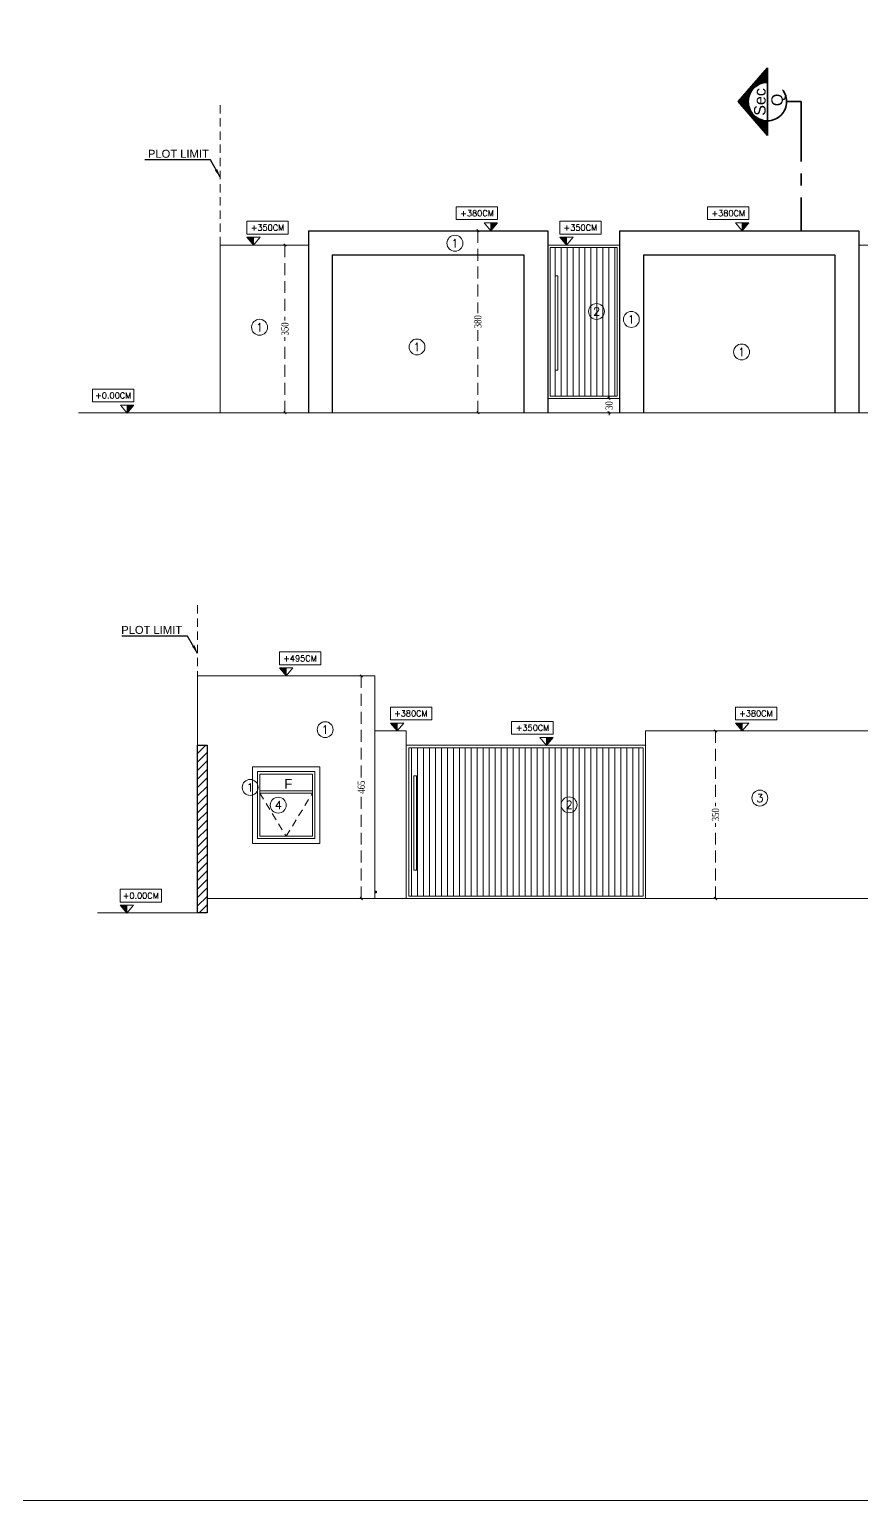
# Model space of a CAD drawing. Header units: inches. Extents: x -114 to 635, y -137 to 57.
# Drawn here: x 111.64 to 129.03, y -113.41 to -82.68 of the extents above; entities that cross this region are included whole.
import ezdxf
from ezdxf.enums import TextEntityAlignment as Align

# ---------------------------------------------------------------- set-up
doc = ezdxf.new("R2010")
doc.units = ezdxf.units.IN
doc.header["$MEASUREMENT"] = 0
doc.header["$PDMODE"] = 98
for name, pattern in [('ABOOD', [0.375, 0.25, -0.125]), ('DASHED', [0.75, 0.5, -0.25]), ('DASHED2', [0.375, 0.25, -0.125]), ('HIDDEN', [0.375, 0.25, -0.125]), ('VILLA AXIS$0$CENTER', [2, 1.25, -0.25, 0.25, -0.25])]:
    doc.linetypes.add(name, pattern=pattern)
doc.layers.get('0').update_dxf_attribs({"lineweight": 5})
doc.layers.get('Defpoints').update_dxf_attribs({"lineweight": 5})
for name, color, linetype, lineweight in [('A-ARROW', 1, 'Continuous', 5), ('A-ELEV 02', 32, 'Continuous', 5), ('A-ELEV WINDOW', 150, 'Continuous', 0), ('A-FIN TAG', 1, 'Continuous', 9), ('A-FLOOR LINE', 5, 'Continuous', 20), ('A-HATCH SEC', 8, 'Continuous', 5), ('A-LEVEL TEXT', 3, 'Continuous', 5), ('A-PLOT LIMIT', 1, 'Continuous', 0), ('A-REFLECT UP', 8, 'HIDDEN', 0), ('A-SECTION LINE', 230, 'Continuous', 35), ('A-SECTION TAG', 230, 'Continuous', 5), ('BORDER A2', 7, 'Continuous', 50), ('CLOUD', 1, 'Continuous', 30), ('DIM IN', 1, 'Continuous', 0), ('ELEVATION 00', 7, 'Continuous', 30), ('ELEVATION 02', 3, 'Continuous', 18), ('ELEVATION 04', 1, 'Continuous', 9), ('HATCH', 15, 'Continuous', 0), ('LEVEL SYMBOL', 8, 'Continuous', 5), ('LEVELS', 251, 'Continuous', 5), ('WALL PROPOSED', 7, 'Continuous', 30)]:
    doc.layers.add(name, color=color, linetype=linetype, lineweight=lineweight)
doc.layers.add('A-FINISHING TEXT', color=3, linetype='Continuous')
doc.styles.add('Arial', font='arial.ttf')
doc.styles.add('COMP', font='complex_.ttf')
doc.styles.add('MAIN', font='')
doc.styles.add('ROMANS', font='romans.shx', dxfattribs={"width": 0.7})
doc.styles.add('ST', font='times.ttf', dxfattribs={"width": 0.8})
doc.styles.get("Standard").update_dxf_attribs({"font": 'arial.ttf'})
doc.styles.add('TEXTN', font='arial.ttf', dxfattribs={"height": 0.2})
doc.styles.add('TEXTS', font='arial.ttf', dxfattribs={"width": 0.8})
doc.styles.get('MAIN').set_extended_font_data('Shonar Bangla')
doc.dimstyles.new('RASH PLAN', dxfattribs={"dimtxt": 0.15, "dimasz": 0.05, "dimexe": 0, "dimexo": 0.1, "dimgap": 0.05, "dimtad": 0, "dimdec": 0, "dimlfac": 100, "dimzin": 0, "dimdsep": 46, "dimtxsty": 'ST', "dimblk": 'OBLIQUE', "dimcen": 0.09, "dimclrd": 200, "dimclre": 6, "dimclrt": 1, "dimadec": 0, "dimazin": 0, "dimtfac": 1, "dimtdec": 0, "dimtmove": 1, "dimatfit": 3, "dimldrblk": 'OBLIQUE', "dimfxl": 0, "dimtolj": 1, "dimtzin": 0, "dimlwd": -1, "dimlwe": -1, "dimarcsym": 0})
doc.dimstyles.get("Standard").update_dxf_attribs({"dimtxt": 0.18, "dimasz": 0.18, "dimexe": 0.18, "dimexo": 0.0625, "dimgap": 0.09, "dimtad": 0, "dimtih": 1, "dimtoh": 1, "dimdec": 4, "dimzin": 0, "dimdsep": 46, "dimtxsty": 'Standard', "dimcen": 0.09, "dimadec": 0, "dimazin": 0, "dimtfac": 1, "dimtdec": 4, "dimtofl": 0, "dimtmove": 0, "dimatfit": 3, "dimfxl": 1, "dimtolj": 1, "dimtzin": 0, "dimarcsym": 0})

# ---------------------------------------------------------------- blocks, each defined once
blk = doc.blocks.new('TAG-ELE-LVL')
at = {"layer": 'LEVEL SYMBOL'}
for p, q in [((-0.21, 0.35), (-0.21, 0.75)), ((-0.21, 0.75), (1.09, 0.75)), ((1.09, 0.35), (1.09, 0.75)), ((-0.21, 0.35), (1.09, 0.35)), ((0, 0), (0, 0.25))]:
    blk.add_line(p, q, dxfattribs=at)
blk.add_lwpolyline([(0, 0), (0.21, 0.25), (-0.21, 0.25)], close=True, dxfattribs=at)
blk.add_solid([(-0.21, 0.25), (0, 0), (0, 0.25)], dxfattribs=at)
at = {"layer": 'LEVEL SYMBOL', "style": 'TEXTN', "width": 0.75}
blk.add_attdef('-', (0.361, 0.07), '', height=0.175, dxfattribs=at)
at = {"layer": 'LEVELS', "color": 1, "style": 'TEXTS', "width": 0.75}
blk.add_attdef('FLOOR-NAME', text='', height=0.25, dxfattribs=at).set_placement((-0.21, 0.8), align=Align.BOTTOM_LEFT)
blk.add_attdef('LVL', text='', height=0.225, dxfattribs=at).set_placement((0.44, 0.55), align=Align.MIDDLE_CENTER)
blk = doc.blocks.new('_Oblique')
at = {"color": 0, "lineweight": -2}
blk.add_line((-0.5, -0.5), (0.5, 0.5), dxfattribs=at)
blk = doc.blocks.new('*D687')
at = {"layer": 'Defpoints', "color": 0, "transparency": 16777216}
for p in [(121.012, -86.89), (121.121, -86.89), (121.121, -90.69)]:
    blk.add_point(p, dxfattribs=at)
at = {"layer": 'DIM IN', "color": 6, "transparency": 16777216}
for p, q in [((121.021, -86.89), (121.012, -86.89)), ((121.021, -90.69), (121.012, -90.69))]:
    blk.add_line(p, q, dxfattribs=at)
at = {"layer": 'DIM IN', "color": 200, "linetype": 'DASHED2', "transparency": 16777216}
for p, q in [((121.012, -86.89), (121.012, -88.614)), ((121.012, -90.69), (121.012, -88.966))]:
    blk.add_line(p, q, dxfattribs=at)
at = {"layer": 'DIM IN', "color": 200, "transparency": 16777216, "xscale": 0.05, "yscale": 0.05, "zscale": 0.05}
for p, rotation in [((121.012, -86.89), 90), ((121.012, -90.69), 270)]:
    blk.add_blockref('_Oblique', p, dxfattribs=dict(at, rotation=rotation))
at = {"layer": 'DIM IN', "color": 1, "transparency": 16777216, "insert": (121.012, -88.79), "char_height": 0.15, "attachment_point": 5, "rotation": 90, "style": 'ST'}
blk.add_mtext('\\A1;380', dxfattribs=at)
blk = doc.blocks.new('*D688')
at = {"layer": 'Defpoints', "color": 0, "transparency": 16777216}
for p in [(123.849, -90.393), (123.753, -90.69), (123.849, -90.69)]:
    blk.add_point(p, dxfattribs=at)
at = {"layer": 'DIM IN', "color": 200, "linetype": 'DASHED2', "transparency": 16777216}
for p, q in [((123.753, -90.393), (123.753, -90.343)), ((123.753, -90.393), (123.753, -90.41)), ((123.753, -90.69), (123.753, -90.673)), ((123.753, -90.69), (123.753, -90.74))]:
    blk.add_line(p, q, dxfattribs=at)
at = {"layer": 'DIM IN', "color": 6, "transparency": 16777216}
for p, q in [((123.749, -90.393), (123.753, -90.393)), ((123.749, -90.69), (123.753, -90.69))]:
    blk.add_line(p, q, dxfattribs=at)
at = {"layer": 'DIM IN', "color": 200, "transparency": 16777216, "xscale": 0.05, "yscale": 0.05, "zscale": 0.05}
for p, rotation in [((123.753, -90.393), 270), ((123.753, -90.69), 90)]:
    blk.add_blockref('_Oblique', p, dxfattribs=dict(at, rotation=rotation))
at = {"layer": 'DIM IN', "color": 1, "transparency": 16777216, "insert": (123.753, -90.542), "char_height": 0.15, "attachment_point": 5, "rotation": 90, "style": 'ST'}
blk.add_mtext('\\A1;30', dxfattribs=at)
blk = doc.blocks.new('FINISHING TAG')
at = {"color": 1}
blk.add_circle((0, 0), 295, dxfattribs=at)
at = {"color": 3, "style": 'COMP'}
blk.add_attdef('0', text='', height=250, dxfattribs=at).set_placement((4, -2), align=Align.MIDDLE)
blk = doc.blocks.new('*D689')
at = {"layer": 'Defpoints', "color": 0, "transparency": 16777216}
for p in [(116.981, -87.19), (117.09, -87.19), (117.09, -90.69)]:
    blk.add_point(p, dxfattribs=at)
at = {"layer": 'DIM IN', "color": 6, "transparency": 16777216}
for p, q in [((116.99, -87.19), (116.981, -87.19)), ((116.99, -90.69), (116.981, -90.69))]:
    blk.add_line(p, q, dxfattribs=at)
at = {"layer": 'DIM IN', "color": 200, "linetype": 'DASHED2', "transparency": 16777216}
for p, q in [((116.981, -87.19), (116.981, -88.764)), ((116.981, -90.69), (116.981, -89.116))]:
    blk.add_line(p, q, dxfattribs=at)
at = {"layer": 'DIM IN', "color": 200, "transparency": 16777216, "xscale": 0.05, "yscale": 0.05, "zscale": 0.05}
for p, rotation in [((116.981, -87.19), 90), ((116.981, -90.69), 270)]:
    blk.add_blockref('_Oblique', p, dxfattribs=dict(at, rotation=rotation))
at = {"layer": 'DIM IN', "color": 1, "transparency": 16777216, "insert": (116.981, -88.94), "char_height": 0.15, "attachment_point": 5, "rotation": 90, "style": 'ST'}
blk.add_mtext('\\A1;350', dxfattribs=at)
blk = doc.blocks.new('*D726')
at = {"layer": 'Defpoints', "color": 0, "transparency": 16777216}
for p in [(118.577, -96.188), (118.857, -96.188), (118.687, -100.838)]:
    blk.add_point(p, dxfattribs=at)
at = {"layer": 'DIM IN', "color": 6, "transparency": 16777216}
for p, q in [((118.757, -96.188), (118.577, -96.188)), ((118.587, -100.838), (118.577, -100.838))]:
    blk.add_line(p, q, dxfattribs=at)
at = {"layer": 'DIM IN', "color": 200, "linetype": 'DASHED2', "transparency": 16777216}
for p, q in [((118.577, -96.188), (118.577, -98.337)), ((118.577, -100.838), (118.577, -98.689))]:
    blk.add_line(p, q, dxfattribs=at)
at = {"layer": 'DIM IN', "color": 200, "transparency": 16777216, "xscale": 0.05, "yscale": 0.05, "zscale": 0.05}
for p, rotation in [((118.577, -96.188), 90), ((118.577, -100.838), 270)]:
    blk.add_blockref('_Oblique', p, dxfattribs=dict(at, rotation=rotation))
at = {"layer": 'DIM IN', "color": 1, "transparency": 16777216, "insert": (118.577, -98.513), "char_height": 0.15, "attachment_point": 5, "rotation": 90, "style": 'ST'}
blk.add_mtext('\\A1;465', dxfattribs=at)
blk = doc.blocks.new('*D727')
at = {"layer": 'Defpoints', "color": 0, "transparency": 16777216}
for p in [(125.868, -97.338), (125.977, -97.338), (125.867, -100.838)]:
    blk.add_point(p, dxfattribs=at)
at = {"layer": 'DIM IN', "color": 6, "transparency": 16777216}
for p, q in [((125.968, -97.338), (125.977, -97.338)), ((125.967, -100.838), (125.977, -100.838))]:
    blk.add_line(p, q, dxfattribs=at)
at = {"layer": 'DIM IN', "color": 200, "linetype": 'DASHED2', "transparency": 16777216}
for p, q in [((125.977, -97.338), (125.977, -98.912)), ((125.977, -100.838), (125.977, -99.264))]:
    blk.add_line(p, q, dxfattribs=at)
at = {"layer": 'DIM IN', "color": 200, "transparency": 16777216, "xscale": 0.05, "yscale": 0.05, "zscale": 0.05}
for p, rotation in [((125.977, -97.338), 90), ((125.977, -100.838), 270)]:
    blk.add_blockref('_Oblique', p, dxfattribs=dict(at, rotation=rotation))
at = {"layer": 'DIM IN', "color": 1, "transparency": 16777216, "insert": (125.977, -99.088), "char_height": 0.15, "attachment_point": 5, "rotation": 90, "style": 'ST'}
blk.add_mtext('\\A1;350', dxfattribs=at)

msp = doc.modelspace()

# ---------------------------------------------------------------- hatches: boundary and pattern name
at = {"layer": 'A-HATCH SEC', "transparency": 33554687}
h = msp.add_hatch(dxfattribs=at)
h.set_pattern_fill('ANSI31', color=256)
h.set_pattern_definition([(45, (78.01035, -39.85254), (-0.08838835, 0.08838835), [])])
h.paths.add_polyline_path([(115.357, -101.138), (115.157, -101.138), (115.157, -97.638), (115.357, -97.638)])
at = {"layer": 'ELEVATION 04', "lineweight": 0}
h = msp.add_hatch(dxfattribs=at)
h.set_pattern_fill('ANSI31', color=256, angle=45)
h.paths.add_polyline_path([(122.628, -87.829), (122.684, -87.829), (122.684, -89.799), (122.628, -89.799)], flags=16)
h.paths.add_polyline_path([(123.921, -87.24), (123.921, -90.343), (122.521, -90.343), (122.521, -87.24)])
h = msp.add_hatch(dxfattribs=at)
h.set_pattern_fill('ANSI31', color=256, angle=45)
h.paths.add_polyline_path([(119.674, -98.277), (119.73, -98.277), (119.73, -100.247), (119.674, -100.247)], flags=16)
h.paths.add_polyline_path([(124.467, -97.688), (124.467, -100.788), (119.567, -100.788), (119.567, -97.688)])
at = {"layer": 'HATCH'}
h = msp.add_hatch(dxfattribs=at)
h.set_pattern_fill('ANSI37', color=256, scale=0.125165, angle=1935, style=0)
h.set_pattern_definition([(180, (152.364922, -140.218543), (-1e-16, -0.015645583), []), (270, (152.364922, -140.218543), (0.015645583, -1e-16), [])])
h.paths.add_polyline_path([(126.448, -84.192), (127.066, -83.487), (127.066, -83.791, 0.002362), (127.062, -83.791, 1), (127.062, -84.592, 0.002362), (127.066, -84.592), (127.066, -84.897)])

# ---------------------------------------------------------------- linework, layer by layer
at = {"layer": 'A-ELEV 02'}
msp.add_line((115.157, -97.638), (115.157, -101.138), dxfattribs=at)
at = {"layer": 'A-ELEV WINDOW'}
for p, q in [((116.457, -98.238), (116.457, -99.538, 0)), ((116.457, -98.238), (117.557, -98.238, 0)), ((117.557, -99.538, 0), (117.557, -98.238, 0)), ((116.457, -99.538, 0), (117.557, -99.538, 0))]:
    msp.add_line(p, q, dxfattribs=at)
at = {"layer": 'A-ELEV WINDOW', "elevation": 0}
for points in [[(116.457, -98.588), (117.557, -98.588)], [(116.457, -98.638), (117.557, -98.638)]]:
    msp.add_lwpolyline(points, dxfattribs=at)
at = {"layer": 'A-FLOOR LINE'}
for p, q in [((112.667, -90.69), (150.925, -90.69)), ((148.157, -100.838), (115.357, -100.838)), ((115.357, -101.138), (113.062, -101.138))]:
    msp.add_line(p, q, dxfattribs=at)
at = {"layer": 'A-PLOT LIMIT', "linetype": 'ABOOD', "ltscale": 0.7}
for p, q in [((115.631, -87.19), (115.631, -84.257)), ((115.157, -97.638), (115.157, -94.705))]:
    msp.add_line(p, q, dxfattribs=at)
at = {"layer": 'A-REFLECT UP', "linetype": 'DASHED', "ltscale": 0.3, "elevation": 0}
msp.add_lwpolyline([(116.457, -98.638), (117.007, -99.538), (117.557, -98.638)], dxfattribs=at)
at = {"layer": 'A-SECTION LINE', "linetype": 'VILLA AXIS$0$CENTER'}
msp.add_line((127.763, -84.192), (127.463, -84.192), dxfattribs=at)
at = {"layer": 'A-SECTION LINE', "linetype": 'VILLA AXIS$0$CENTER', "ltscale": 1.5}
msp.add_lwpolyline([(126.448, -84.192), (127.066, -83.487), (127.066, -84.897)], close=True, dxfattribs=at)
at = {"layer": 'A-SECTION LINE', "linetype": 'VILLA AXIS$0$CENTER'}
msp.add_lwpolyline([(127.763, -84.192), (127.763, -86.89)], dxfattribs=at)
at = {"layer": 'A-SECTION LINE', "linetype": 'VILLA AXIS$0$CENTER', "ltscale": 1.5}
msp.add_circle((127.062, -84.192), 0.401, dxfattribs=at)
at = {"layer": 'BORDER A2', "lineweight": 5}
msp.add_lwpolyline([(107.619, -113.415), (177.919, -113.415), (177.919, -55.815), (107.619, -55.815)], close=True, dxfattribs=at)
at = {"layer": 'CLOUD'}
msp.add_lwpolyline([(118.857, -100.688), (118.887, -100.688), (118.887, -100.718), (118.857, -100.718)], dxfattribs=at)
at = {"layer": 'ELEVATION 00'}
for p, q in [((117.471, -86.89), (122.471, -86.89)), ((117.471, -86.89), (117.471, -90.69)), ((122.471, -86.89), (122.471, -90.69)), ((123.971, -86.89), (128.971, -86.89)), ((123.971, -86.89), (123.971, -90.69)), ((128.971, -86.89), (128.971, -90.69)), ((117.971, -87.39), (121.971, -87.39)), ((117.971, -87.39), (117.971, -90.69)), ((121.971, -87.39), (121.971, -90.69)), ((124.471, -87.39), (128.471, -87.39)), ((124.471, -87.39), (124.471, -90.69)), ((128.471, -87.39), (128.471, -90.69))]:
    msp.add_line(p, q, dxfattribs=at)
at = {"layer": 'ELEVATION 02'}
for p, q in [((115.631, -87.19), (115.631, -90.69)), ((118.857, -96.188), (118.857, -100.838)), ((118.916, -97.338), (119.517, -97.338)), ((119.517, -97.338), (119.517, -100.838)), ((124.517, -97.338), (124.517, -100.838)), ((129.517, -97.338), (124.517, -97.338))]:
    msp.add_line(p, q, dxfattribs=at)
for points in [[(117.471, -87.19), (115.631, -87.19)], [(134.47, -87.19), (128.971, -87.19)], [(115.157, -97.638), (115.157, -96.188)], [(118.857, -96.188), (115.157, -96.188)], [(118.857, -97.338), (118.916, -97.338)]]:
    msp.add_lwpolyline(points, dxfattribs=at)
at = {"layer": 'ELEVATION 02', "elevation": 0}
for points in [[(116.307, -98.088), (116.307, -99.688), (117.707, -99.688), (117.707, -98.088)], [(116.407, -98.188), (116.407, -99.588), (117.607, -99.588), (117.607, -98.188)]]:
    msp.add_lwpolyline(points, close=True, dxfattribs=at)
at = {"layer": 'ELEVATION 04'}
for points in [[(122.471, -90.393), (123.971, -90.393), (123.971, -87.19), (122.471, -87.19)], [(122.521, -90.343), (123.921, -90.343), (123.921, -87.24), (122.521, -87.24)], [(122.628, -87.829), (122.684, -87.829), (122.684, -89.799), (122.628, -89.799)], [(119.517, -100.838), (124.517, -100.838), (124.517, -97.638), (119.517, -97.638)], [(119.567, -100.788), (124.467, -100.788), (124.467, -97.688), (119.567, -97.688)], [(119.674, -98.277), (119.73, -98.277), (119.73, -100.247), (119.674, -100.247)]]:
    msp.add_lwpolyline(points, close=True, dxfattribs=at)
at = {"layer": 'WALL PROPOSED'}
msp.add_lwpolyline([(115.357, -101.138), (115.157, -101.138), (115.157, -97.638), (115.357, -97.638)], close=True, dxfattribs=at)

# ---------------------------------------------------------------- block references
at = {"layer": 'A-FIN TAG'}
ref = msp.add_blockref('FINISHING TAG', (120.533, -87.151), dxfattribs=dict(at, xscale=-0.0005631999999877735, yscale=0.0005631999999877735, zscale=0.0005631999999877735))
ref.add_attrib('0', '1', dxfattribs={"layer": '0', "color": 3, "height": 0.169, "style": 'COMP'}).set_placement((120.53, -87.152), align=Align.MIDDLE)
ref = msp.add_blockref('FINISHING TAG', (123.491, -88.576), dxfattribs=dict(at, xscale=0.0005631999999877735, yscale=0.0005631999999877735, zscale=0.0005631999999877735))
ref.add_attrib('0', '2', dxfattribs={"layer": '0', "color": 3, "height": 0.169, "style": 'COMP'}).set_placement((123.493, -88.578), align=Align.MIDDLE)
ref = msp.add_blockref('FINISHING TAG', (116.451, -88.906), dxfattribs=dict(at, xscale=-0.0005631999999877735, yscale=0.0005631999999877735, zscale=0.0005631999999877735))
ref.add_attrib('0', '1', dxfattribs={"layer": '0', "color": 3, "height": 0.169, "style": 'COMP'}).set_placement((116.448, -88.907), align=Align.MIDDLE)
ref = msp.add_blockref('FINISHING TAG', (124.219, -88.742), dxfattribs=dict(at, xscale=-0.0005631999999877735, yscale=0.0005631999999877735, zscale=0.0005631999999877735))
ref.add_attrib('0', '1', dxfattribs={"layer": '0', "color": 3, "height": 0.169, "style": 'COMP'}).set_placement((124.217, -88.743), align=Align.MIDDLE)
ref = msp.add_blockref('FINISHING TAG', (119.741, -89.318), dxfattribs=dict(at, xscale=-0.0005631999999877735, yscale=0.0005631999999877735, zscale=0.0005631999999877735))
ref.add_attrib('0', '1', dxfattribs={"layer": '0', "color": 3, "height": 0.169, "style": 'COMP'}).set_placement((119.738, -89.319), align=Align.MIDDLE)
ref = msp.add_blockref('FINISHING TAG', (126.522, -89.422), dxfattribs=dict(at, xscale=-0.0005631999999877735, yscale=0.0005631999999877735, zscale=0.0005631999999877735))
ref.add_attrib('0', '1', dxfattribs={"layer": '0', "color": 3, "height": 0.169, "style": 'COMP'}).set_placement((126.52, -89.423), align=Align.MIDDLE)
ref = msp.add_blockref('FINISHING TAG', (117.822, -97.311), dxfattribs=dict(at, xscale=-0.0005631999999877735, yscale=0.0005631999999877735, zscale=0.0005631999999877735))
ref.add_attrib('0', '1', dxfattribs={"layer": '0', "color": 3, "height": 0.169, "style": 'COMP'}).set_placement((117.819, -97.312), align=Align.MIDDLE)
ref = msp.add_blockref('FINISHING TAG', (116.254, -98.518), dxfattribs=dict(at, xscale=-0.0005631999999877735, yscale=0.0005631999999877735, zscale=0.0005631999999877735))
ref.add_attrib('0', '1', dxfattribs={"layer": '0', "color": 3, "height": 0.169, "style": 'COMP'}).set_placement((116.252, -98.519), align=Align.MIDDLE)
ref = msp.add_blockref('FINISHING TAG', (126.903, -98.74), dxfattribs=dict(at, xscale=0.0005631999999877735, yscale=0.0005631999999877735, zscale=0.0005631999999877735))
ref.add_attrib('0', '3', dxfattribs={"layer": '0', "color": 3, "height": 0.169, "style": 'COMP'}).set_placement((126.905, -98.741), align=Align.MIDDLE)
ref = msp.add_blockref('FINISHING TAG', (116.841, -98.888, 0), dxfattribs=dict(at, xscale=0.0005631999999877735, yscale=0.0005631999999877735, zscale=0.0005631999999877735))
ref.add_attrib('0', '4', dxfattribs={"layer": '0', "color": 3, "height": 0.169, "style": 'COMP'}).set_placement((116.843, -98.889, 0), align=Align.MIDDLE)
ref = msp.add_blockref('FINISHING TAG', (122.917, -98.882), dxfattribs=dict(at, xscale=0.0005631999999877735, yscale=0.0005631999999877735, zscale=0.0005631999999877735))
ref.add_attrib('0', '2', dxfattribs={"layer": '0', "color": 3, "height": 0.169, "style": 'COMP'}).set_placement((122.92, -98.883), align=Align.MIDDLE)
at = {"layer": 'LEVEL SYMBOL'}
ref = msp.add_blockref('TAG-ELE-LVL', (121.284, -86.891), dxfattribs=dict(at, xscale=-0.6652799999999388, yscale=0.6652799999999388, zscale=0.6652799999999388))
ref.add_attrib('LVL', '+380CM', dxfattribs={"layer": 'A-LEVEL TEXT', "height": 0.125, "style": 'ROMANS'}).set_placement((120.995, -86.525), align=Align.MIDDLE_CENTER)
ref = msp.add_blockref('TAG-ELE-LVL', (126.534, -86.891), dxfattribs=dict(at, xscale=-0.6652799999999388, yscale=0.6652799999999388, zscale=0.6652799999999388))
ref.add_attrib('LVL', '+380CM', dxfattribs={"layer": 'A-LEVEL TEXT', "height": 0.125, "style": 'ROMANS'}).set_placement((126.244, -86.525), align=Align.MIDDLE_CENTER)
ref = msp.add_blockref('TAG-ELE-LVL', (116.327, -87.191), dxfattribs=dict(at, xscale=0.6652799999999388, yscale=0.6652799999999388, zscale=0.6652799999999388))
ref.add_attrib('LVL', '+350CM', dxfattribs={"layer": 'A-LEVEL TEXT', "height": 0.125, "style": 'ROMANS'}).set_placement((116.617, -86.825), align=Align.MIDDLE_CENTER)
ref = msp.add_blockref('TAG-ELE-LVL', (122.864, -87.191), dxfattribs=dict(at, xscale=0.6652799999999388, yscale=0.6652799999999388, zscale=0.6652799999999388))
ref.add_attrib('LVL', '+350CM', dxfattribs={"layer": 'A-LEVEL TEXT', "height": 0.125, "style": 'ROMANS'}).set_placement((123.154, -86.825), align=Align.MIDDLE_CENTER)
ref = msp.add_blockref('TAG-ELE-LVL', (113.685, -90.697, 0), dxfattribs=dict(at, xscale=-0.6652799999999388, yscale=0.6652799999999388, zscale=0.6652799999999388))
ref.add_attrib('LVL', '+0.00CM', dxfattribs={"layer": 'A-LEVEL TEXT', "height": 0.125, "style": 'ROMANS'}).set_placement((113.395, -90.331, 0), align=Align.MIDDLE_CENTER)
ref = msp.add_blockref('TAG-ELE-LVL', (117.007, -96.188), dxfattribs=dict(at, xscale=0.6652799999999388, yscale=0.6652799999999388, zscale=0.6652799999999388))
ref.add_attrib('LVL', '+495CM', dxfattribs={"layer": 'A-LEVEL TEXT', "height": 0.125, "style": 'ROMANS'}).set_placement((117.296, -95.822), align=Align.MIDDLE_CENTER)
ref = msp.add_blockref('TAG-ELE-LVL', (119.323, -97.339), dxfattribs=dict(at, xscale=0.6652799999999388, yscale=0.6652799999999388, zscale=0.6652799999999388))
ref.add_attrib('LVL', '+380CM', dxfattribs={"layer": 'A-LEVEL TEXT', "height": 0.125, "style": 'ROMANS'}).set_placement((119.612, -96.973), align=Align.MIDDLE_CENTER)
ref = msp.add_blockref('TAG-ELE-LVL', (126.531, -97.339), dxfattribs=dict(at, xscale=0.6652799999999388, yscale=0.6652799999999388, zscale=0.6652799999999388))
ref.add_attrib('LVL', '+380CM', dxfattribs={"layer": 'A-LEVEL TEXT', "height": 0.125, "style": 'ROMANS'}).set_placement((126.821, -96.973), align=Align.MIDDLE_CENTER)
ref = msp.add_blockref('TAG-ELE-LVL', (122.443, -97.639), dxfattribs=dict(at, xscale=-0.6652799999999388, yscale=0.6652799999999388, zscale=0.6652799999999388))
ref.add_attrib('LVL', '+350CM', dxfattribs={"layer": 'A-LEVEL TEXT', "height": 0.125, "style": 'ROMANS'}).set_placement((122.154, -97.273), align=Align.MIDDLE_CENTER)
ref = msp.add_blockref('TAG-ELE-LVL', (113.68, -101.145, 0), dxfattribs=dict(at, xscale=0.6652799999999388, yscale=0.6652799999999388, zscale=0.6652799999999388))
ref.add_attrib('LVL', '+0.00CM', dxfattribs={"layer": 'A-LEVEL TEXT', "height": 0.125, "style": 'ROMANS'}).set_placement((113.969, -100.779, 0), align=Align.MIDDLE_CENTER)

# ---------------------------------------------------------------- texts
at = {"layer": 'A-FINISHING TEXT', "style": 'MAIN'}
msp.add_text('F', height=0.2, dxfattribs=at).set_placement((116.971, -98.542, 0.027))
at = {"layer": 'A-LEVEL TEXT', "style": 'Arial'}
for p in [(114.119, -85.365), (113.561, -95.311)]:
    msp.add_text('PLOT LIMIT', height=0.1672, dxfattribs=at).set_placement(p)
at = {"layer": 'A-SECTION TAG', "style": 'Arial'}
for s, p in [('Sec', (127.023, -84.488, 0)), ('Q', (127.383, -84.288))]:
    msp.add_text(s, height=0.24, rotation=90, dxfattribs=at).set_placement(p)

# ---------------------------------------------------------------- dimensions: what is measured, and where the dimension line sits
at = {"layer": 'DIM IN'}
for base, p1, p2, picture, middle in [((121.012, -86.89), (121.121, -90.69), (121.121, -86.89), '*D687', (121.012, -88.79)), ((116.981, -87.19), (117.09, -90.69), (117.09, -87.19), '*D689', (116.981, -88.94)), ((123.753, -90.69), (123.849, -90.393), (123.849, -90.69), '*D688', (123.753, -90.542)), ((118.577, -96.188), (118.687, -100.838), (118.857, -96.188), '*D726', (118.577, -98.513)), ((125.977, -97.338), (125.867, -100.838), (125.868, -97.338), '*D727', (125.977, -99.088))]:
    dim = msp.add_linear_dim(base=base, p1=p1, p2=p2, angle=90, dimstyle='RASH PLAN', dxfattribs=at)
    dim.commit()
    dim.dimension.update_dxf_attribs({"geometry": picture, "text_midpoint": middle})

# ---------------------------------------------------------------- leaders
at = {"layer": 'A-ARROW'}
for points in [[(115.631, -85.774, 0), (115.423, -85.41, 0), (114.051, -85.41, 0)], [(115.157, -95.719, 0), (114.948, -95.355, 0), (113.576, -95.355, 0)]]:
    msp.add_leader(points, dimstyle='Standard', override={"dimgap": 0.09, "dimtad": 0, "dimclrd": 256}, dxfattribs=at)

doc.saveas('drawing.dxf')
